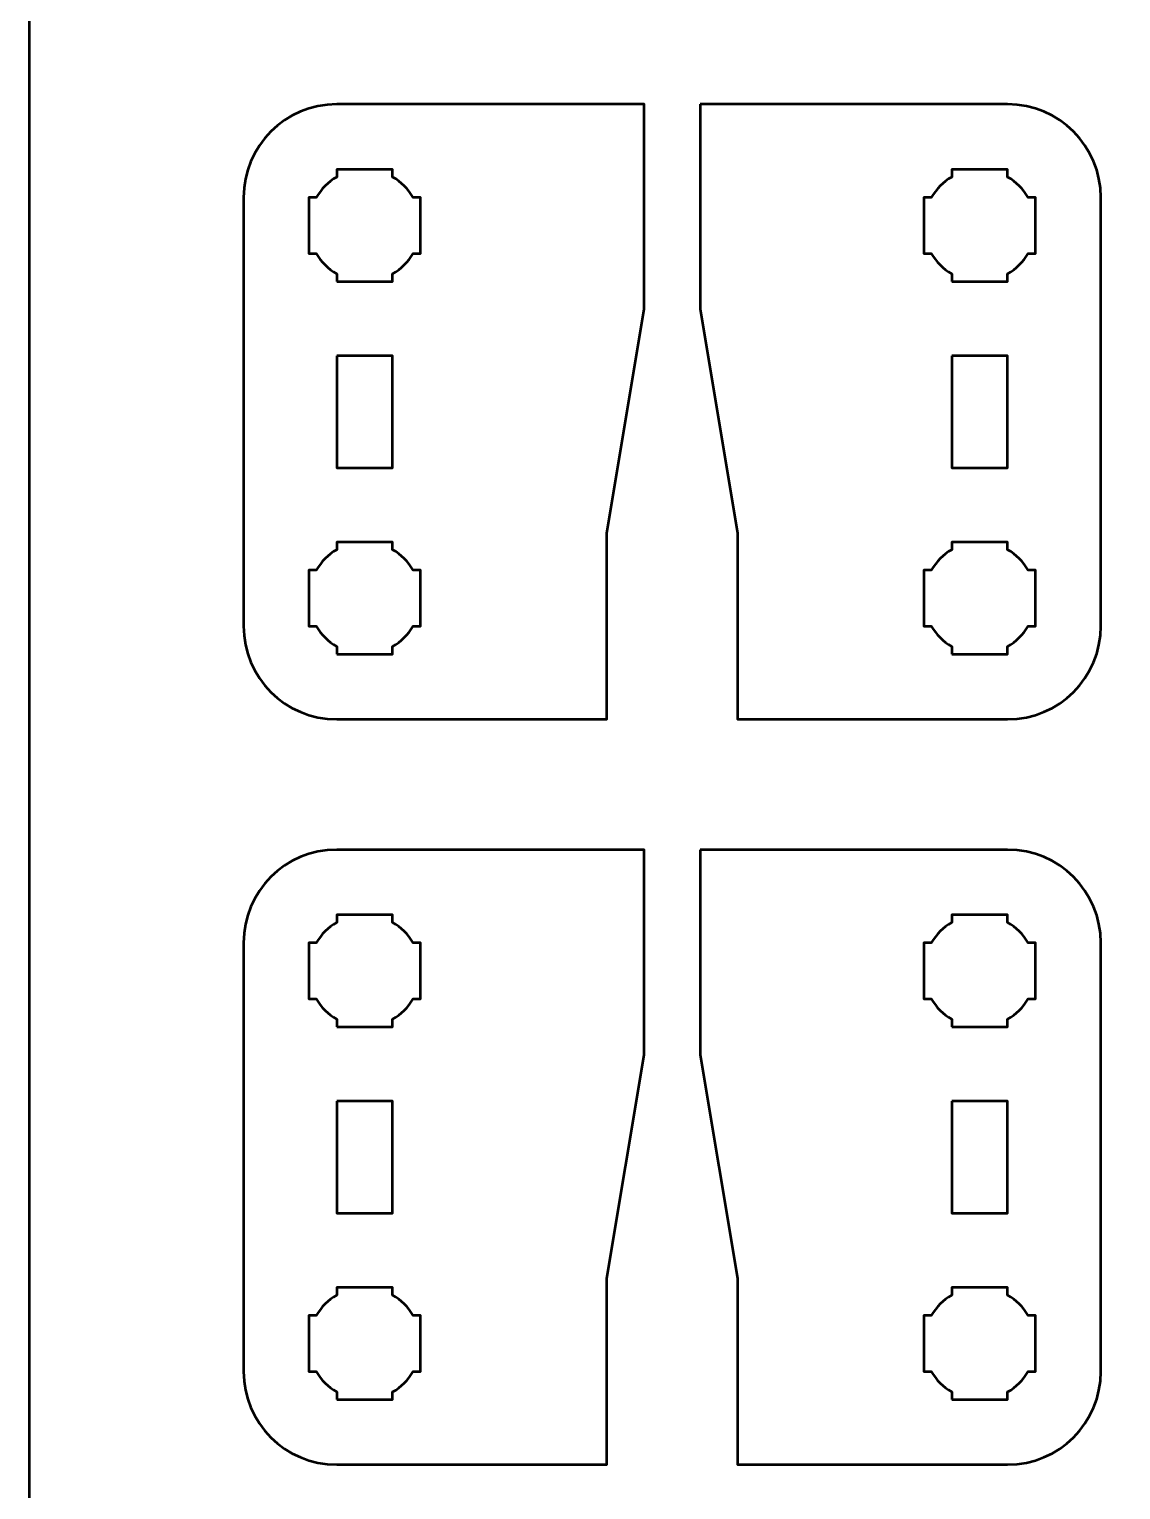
# Model space of a CAD drawing. Header units: centimetres. Extents: x -21 to 0, y -29.7 to 0.
# Drawn here: x -21 to -15.14, y -24.04 to -16.2 of the extents above; entities that cross this region are included whole.
import ezdxf

# ---------------------------------------------------------------- set-up
doc = ezdxf.new("R2010")
doc.units = ezdxf.units.CM
doc.header["$MEASUREMENT"] = 0
doc.layers.add('Layer 1', color=7, linetype='Continuous')

msp = doc.modelspace()

# ---------------------------------------------------------------- linework, layer by layer
at = {"layer": 'Layer 1', "color": 22, "lineweight": 53}
msp.add_open_spline([(-21.00003, -29.19995), (-21.00003, -29.19995), (-21.00003, -0.49992), (-21.00003, -0.49992), (-21.00003, -0.49992), (-21.00003, -0.22295), (-20.77694, 0.00004), (-20.49994, 0.00004), (-20.49994, 0.00004), (-20.49994, 0.00004), (-0.50008, 0.00004), (-0.50008, 0.00004), (-0.50008, 0.00004), (-0.22294, 0.00004), (0.00002, -0.22295), (0.00002, -0.49992), (0.00002, -0.49992), (0.00002, -0.49992), (0.00002, -29.19995), (0.00002, -29.19995), (0.00002, -29.19995), (0.00002, -29.47695), (-0.22294, -29.70004), (-0.50008, -29.70004), (-0.50008, -29.70004), (-0.50008, -29.70004), (-20.49994, -29.70004), (-20.49994, -29.70004), (-20.49994, -29.70004), (-20.77694, -29.70004), (-21.00003, -29.47695), (-21.00003, -29.19995)], degree=3, knots=[0, 0, 0, 0, 0.125, 0.125, 0.125, 0.125, 0.25, 0.25, 0.25, 0.25, 0.375, 0.375, 0.375, 0.375, 0.5, 0.5, 0.5, 0.5, 0.625, 0.625, 0.625, 0.625, 0.75, 0.75, 0.75, 0.75, 0.875, 0.875, 0.875, 0.875, 1, 1, 1, 1], dxfattribs=at)
at = {"layer": 'Layer 1', "color": 114, "lineweight": 53}
for points in [[(-19.34993, -16.60001), (-19.34993, -16.60001), (-17.7, -16.60001), (-17.7, -16.60001), (-17.7, -16.60001), (-17.7, -16.60001), (-17.7, -17.7), (-17.7, -17.7), (-17.7, -17.7), (-17.7, -17.7), (-17.9, -18.9), (-17.9, -18.9), (-17.9, -18.9), (-17.9, -18.9), (-17.90001, -19.89999), (-17.90001, -19.89999), (-17.90001, -19.89999), (-17.90001, -19.89999), (-19.34993, -19.89999), (-19.34993, -19.89999), (-19.34993, -19.89999), (-19.62693, -19.89999), (-19.85002, -19.67704), (-19.85002, -19.40003), (-19.85002, -19.40003), (-19.85002, -19.40003), (-19.85002, -17.10011), (-19.85002, -17.10011), (-19.85002, -17.10011), (-19.85002, -16.82311), (-19.62693, -16.60001), (-19.34993, -16.60001)], [(-17.4, -16.60001), (-17.4, -16.60001), (-15.75007, -16.60001), (-15.75007, -16.60001), (-15.75007, -16.60001), (-15.47294, -16.60001), (-15.24998, -16.82311), (-15.24998, -17.10011), (-15.24998, -17.10011), (-15.24998, -17.10011), (-15.24998, -19.40003), (-15.24998, -19.40003), (-15.24998, -19.40003), (-15.24998, -19.67704), (-15.47294, -19.89999), (-15.75007, -19.89999), (-15.75007, -19.89999), (-15.75007, -19.89999), (-17.20001, -19.89999), (-17.20001, -19.89999), (-17.20001, -19.89999), (-17.20001, -19.89999), (-17.20001, -18.9), (-17.20001, -18.9), (-17.20001, -18.9), (-17.20001, -18.9), (-17.4, -17.7), (-17.4, -17.7), (-17.4, -17.7), (-17.4, -17.7), (-17.4, -16.60001), (-17.4, -16.60001)], [(-19.34993, -20.60001), (-19.34993, -20.60001), (-17.7, -20.60001), (-17.7, -20.60001), (-17.7, -20.60001), (-17.7, -20.60001), (-17.7, -21.7), (-17.7, -21.7), (-17.7, -21.7), (-17.7, -21.7), (-17.9, -22.9), (-17.9, -22.9), (-17.9, -22.9), (-17.9, -22.9), (-17.90001, -23.89999), (-17.90001, -23.89999), (-17.90001, -23.89999), (-17.90001, -23.89999), (-19.34993, -23.89999), (-19.34993, -23.89999), (-19.34993, -23.89999), (-19.62693, -23.89999), (-19.85002, -23.67704), (-19.85002, -23.40003), (-19.85002, -23.40003), (-19.85002, -23.40003), (-19.85002, -21.10011), (-19.85002, -21.10011), (-19.85002, -21.10011), (-19.85002, -20.82311), (-19.62693, -20.60001), (-19.34993, -20.60001)], [(-17.4, -20.60001), (-17.4, -20.60001), (-15.75007, -20.60001), (-15.75007, -20.60001), (-15.75007, -20.60001), (-15.47294, -20.60001), (-15.24998, -20.82311), (-15.24998, -21.10011), (-15.24998, -21.10011), (-15.24998, -21.10011), (-15.24998, -23.40003), (-15.24998, -23.40003), (-15.24998, -23.40003), (-15.24998, -23.67704), (-15.47294, -23.89999), (-15.75007, -23.89999), (-15.75007, -23.89999), (-15.75007, -23.89999), (-17.20001, -23.89999), (-17.20001, -23.89999), (-17.20001, -23.89999), (-17.20001, -23.89999), (-17.20001, -22.9), (-17.20001, -22.9), (-17.20001, -22.9), (-17.20001, -22.9), (-17.4, -21.7), (-17.4, -21.7), (-17.4, -21.7), (-17.4, -21.7), (-17.4, -20.60001), (-17.4, -20.60001)]]:
    msp.add_open_spline(points, degree=3, knots=[0, 0, 0, 0, 0.125, 0.125, 0.125, 0.125, 0.25, 0.25, 0.25, 0.25, 0.375, 0.375, 0.375, 0.375, 0.5, 0.5, 0.5, 0.5, 0.625, 0.625, 0.625, 0.625, 0.75, 0.75, 0.75, 0.75, 0.875, 0.875, 0.875, 0.875, 1, 1, 1, 1], dxfattribs=at)
at = {"layer": 'Layer 1', "lineweight": 53}
for points, knots in [([(-19.35002, -17.55), (-19.35002, -17.55), (-19.35002, -17.50991), (-19.35002, -17.50991), (-19.35002, -17.50991), (-19.39557, -17.48355), (-19.43354, -17.44555), (-19.45987, -17.4), (-19.45987, -17.4), (-19.45987, -17.4), (-19.50002, -17.4), (-19.50002, -17.4), (-19.50002, -17.4), (-19.50002, -17.4), (-19.50002, -17.1), (-19.50002, -17.1), (-19.50002, -17.1), (-19.50002, -17.1), (-19.45982, -17.1), (-19.45982, -17.1), (-19.45982, -17.1), (-19.43348, -17.05448), (-19.39554, -17.01654), (-19.35002, -16.99021), (-19.35002, -16.99021), (-19.35002, -16.99021), (-19.35002, -16.95), (-19.35002, -16.95), (-19.35002, -16.95), (-19.35002, -16.95), (-19.05002, -16.95), (-19.05002, -16.95), (-19.05002, -16.95), (-19.05002, -16.95), (-19.05002, -16.99018), (-19.05002, -16.99018), (-19.05002, -16.99018), (-19.00448, -17.0165), (-18.9665, -17.05447), (-18.94014, -17.1), (-18.94014, -17.1), (-18.94014, -17.1), (-18.90002, -17.1), (-18.90002, -17.1), (-18.90002, -17.1), (-18.90002, -17.1), (-18.90002, -17.2445), (-18.90002, -17.2445), (-18.90002, -17.2445), (-18.90002, -17.2445), (-18.89997, -17.25007), (-18.89997, -17.25007), (-18.89997, -17.25007), (-18.89997, -17.25007), (-18.90002, -17.25563), (-18.90002, -17.25563), (-18.90002, -17.25563), (-18.90002, -17.25563), (-18.90002, -17.4), (-18.90002, -17.4), (-18.90002, -17.4), (-18.90002, -17.4), (-18.9401, -17.4), (-18.9401, -17.4), (-18.9401, -17.4), (-18.96646, -17.44557), (-19.00445, -17.48358), (-19.05002, -17.50994), (-19.05002, -17.50994), (-19.05002, -17.50994), (-19.05002, -17.55), (-19.05002, -17.55), (-19.05002, -17.55), (-19.05002, -17.55), (-19.19378, -17.55), (-19.19378, -17.55), (-19.19378, -17.55), (-19.19378, -17.55), (-19.19997, -17.55008), (-19.19997, -17.55008), (-19.19997, -17.55008), (-19.19997, -17.55008), (-19.20617, -17.55), (-19.20617, -17.55), (-19.20617, -17.55), (-19.20617, -17.55), (-19.35002, -17.55), (-19.35002, -17.55)], [0, 0, 0, 0, 0.0454545, 0.0454545, 0.0454545, 0.0454545, 0.0909091, 0.0909091, 0.0909091, 0.0909091, 0.1363636, 0.1363636, 0.1363636, 0.1363636, 0.1818182, 0.1818182, 0.1818182, 0.1818182, 0.2272727, 0.2272727, 0.2272727, 0.2272727, 0.2727273, 0.2727273, 0.2727273, 0.2727273, 0.3181818, 0.3181818, 0.3181818, 0.3181818, 0.3636364, 0.3636364, 0.3636364, 0.3636364, 0.4090909, 0.4090909, 0.4090909, 0.4090909, 0.4545455, 0.4545455, 0.4545455, 0.4545455, 0.5, 0.5, 0.5, 0.5, 0.5454545, 0.5454545, 0.5454545, 0.5454545, 0.5909091, 0.5909091, 0.5909091, 0.5909091, 0.6363636, 0.6363636, 0.6363636, 0.6363636, 0.6818182, 0.6818182, 0.6818182, 0.6818182, 0.7272727, 0.7272727, 0.7272727, 0.7272727, 0.7727273, 0.7727273, 0.7727273, 0.7727273, 0.8181818, 0.8181818, 0.8181818, 0.8181818, 0.8636364, 0.8636364, 0.8636364, 0.8636364, 0.9090909, 0.9090909, 0.9090909, 0.9090909, 0.9545455, 0.9545455, 0.9545455, 0.9545455, 1, 1, 1, 1]), ([(-16.05002, -17.55), (-16.05002, -17.55), (-16.05002, -17.50991), (-16.05002, -17.50991), (-16.05002, -17.50991), (-16.09557, -17.48355), (-16.13354, -17.44555), (-16.15987, -17.4), (-16.15987, -17.4), (-16.15987, -17.4), (-16.20002, -17.4), (-16.20002, -17.4), (-16.20002, -17.4), (-16.20002, -17.4), (-16.20002, -17.1), (-16.20002, -17.1), (-16.20002, -17.1), (-16.20002, -17.1), (-16.15982, -17.1), (-16.15982, -17.1), (-16.15982, -17.1), (-16.13348, -17.05448), (-16.09554, -17.01654), (-16.05002, -16.99021), (-16.05002, -16.99021), (-16.05002, -16.99021), (-16.05002, -16.95), (-16.05002, -16.95), (-16.05002, -16.95), (-16.05002, -16.95), (-15.75002, -16.95), (-15.75002, -16.95), (-15.75002, -16.95), (-15.75002, -16.95), (-15.75002, -16.99018), (-15.75002, -16.99018), (-15.75002, -16.99018), (-15.70448, -17.0165), (-15.6665, -17.05447), (-15.64014, -17.1), (-15.64014, -17.1), (-15.64014, -17.1), (-15.60002, -17.1), (-15.60002, -17.1), (-15.60002, -17.1), (-15.60002, -17.1), (-15.60002, -17.2445), (-15.60002, -17.2445), (-15.60002, -17.2445), (-15.60002, -17.2445), (-15.59997, -17.25007), (-15.59997, -17.25007), (-15.59997, -17.25007), (-15.59997, -17.25007), (-15.60002, -17.25563), (-15.60002, -17.25563), (-15.60002, -17.25563), (-15.60002, -17.25563), (-15.60002, -17.4), (-15.60002, -17.4), (-15.60002, -17.4), (-15.60002, -17.4), (-15.6401, -17.4), (-15.6401, -17.4), (-15.6401, -17.4), (-15.66646, -17.44557), (-15.70445, -17.48358), (-15.75002, -17.50994), (-15.75002, -17.50994), (-15.75002, -17.50994), (-15.75002, -17.55), (-15.75002, -17.55), (-15.75002, -17.55), (-15.75002, -17.55), (-15.89378, -17.55), (-15.89378, -17.55), (-15.89378, -17.55), (-15.89378, -17.55), (-15.89997, -17.55008), (-15.89997, -17.55008), (-15.89997, -17.55008), (-15.89997, -17.55008), (-15.90617, -17.55), (-15.90617, -17.55), (-15.90617, -17.55), (-15.90617, -17.55), (-16.05002, -17.55), (-16.05002, -17.55)], [0, 0, 0, 0, 0.0454545, 0.0454545, 0.0454545, 0.0454545, 0.0909091, 0.0909091, 0.0909091, 0.0909091, 0.1363636, 0.1363636, 0.1363636, 0.1363636, 0.1818182, 0.1818182, 0.1818182, 0.1818182, 0.2272727, 0.2272727, 0.2272727, 0.2272727, 0.2727273, 0.2727273, 0.2727273, 0.2727273, 0.3181818, 0.3181818, 0.3181818, 0.3181818, 0.3636364, 0.3636364, 0.3636364, 0.3636364, 0.4090909, 0.4090909, 0.4090909, 0.4090909, 0.4545455, 0.4545455, 0.4545455, 0.4545455, 0.5, 0.5, 0.5, 0.5, 0.5454545, 0.5454545, 0.5454545, 0.5454545, 0.5909091, 0.5909091, 0.5909091, 0.5909091, 0.6363636, 0.6363636, 0.6363636, 0.6363636, 0.6818182, 0.6818182, 0.6818182, 0.6818182, 0.7272727, 0.7272727, 0.7272727, 0.7272727, 0.7727273, 0.7727273, 0.7727273, 0.7727273, 0.8181818, 0.8181818, 0.8181818, 0.8181818, 0.8636364, 0.8636364, 0.8636364, 0.8636364, 0.9090909, 0.9090909, 0.9090909, 0.9090909, 0.9545455, 0.9545455, 0.9545455, 0.9545455, 1, 1, 1, 1]), ([(-19.34993, -17.95006), (-19.34993, -17.95006), (-19.04992, -17.95006), (-19.04992, -17.95006), (-19.04992, -17.95006), (-19.04992, -17.95006), (-19.04992, -18.55005), (-19.04992, -18.55005), (-19.04992, -18.55005), (-19.04992, -18.55005), (-19.34993, -18.55005), (-19.34993, -18.55005), (-19.34993, -18.55005), (-19.34993, -18.55005), (-19.34993, -17.95006), (-19.34993, -17.95006)], [0, 0, 0, 0, 0.25, 0.25, 0.25, 0.25, 0.5, 0.5, 0.5, 0.5, 0.75, 0.75, 0.75, 0.75, 1, 1, 1, 1]), ([(-16.05007, -17.95006), (-16.05007, -17.95006), (-15.75007, -17.95006), (-15.75007, -17.95006), (-15.75007, -17.95006), (-15.75007, -17.95006), (-15.75007, -18.55005), (-15.75007, -18.55005), (-15.75007, -18.55005), (-15.75007, -18.55005), (-16.05007, -18.55005), (-16.05007, -18.55005), (-16.05007, -18.55005), (-16.05007, -18.55005), (-16.05007, -17.95006), (-16.05007, -17.95006)], [0, 0, 0, 0, 0.25, 0.25, 0.25, 0.25, 0.5, 0.5, 0.5, 0.5, 0.75, 0.75, 0.75, 0.75, 1, 1, 1, 1]), ([(-19.35002, -19.55), (-19.35002, -19.55), (-19.35002, -19.50991), (-19.35002, -19.50991), (-19.35002, -19.50991), (-19.39557, -19.48355), (-19.43354, -19.44555), (-19.45987, -19.4), (-19.45987, -19.4), (-19.45987, -19.4), (-19.50002, -19.4), (-19.50002, -19.4), (-19.50002, -19.4), (-19.50002, -19.4), (-19.50002, -19.1), (-19.50002, -19.1), (-19.50002, -19.1), (-19.50002, -19.1), (-19.45982, -19.1), (-19.45982, -19.1), (-19.45982, -19.1), (-19.43348, -19.05448), (-19.39554, -19.01654), (-19.35002, -18.99021), (-19.35002, -18.99021), (-19.35002, -18.99021), (-19.35002, -18.95), (-19.35002, -18.95), (-19.35002, -18.95), (-19.35002, -18.95), (-19.05002, -18.95), (-19.05002, -18.95), (-19.05002, -18.95), (-19.05002, -18.95), (-19.05002, -18.99018), (-19.05002, -18.99018), (-19.05002, -18.99018), (-19.00448, -19.0165), (-18.9665, -19.05447), (-18.94014, -19.1), (-18.94014, -19.1), (-18.94014, -19.1), (-18.90002, -19.1), (-18.90002, -19.1), (-18.90002, -19.1), (-18.90002, -19.1), (-18.90002, -19.2445), (-18.90002, -19.2445), (-18.90002, -19.2445), (-18.90002, -19.2445), (-18.89997, -19.25007), (-18.89997, -19.25007), (-18.89997, -19.25007), (-18.89997, -19.25007), (-18.90002, -19.25563), (-18.90002, -19.25563), (-18.90002, -19.25563), (-18.90002, -19.25563), (-18.90002, -19.4), (-18.90002, -19.4), (-18.90002, -19.4), (-18.90002, -19.4), (-18.9401, -19.4), (-18.9401, -19.4), (-18.9401, -19.4), (-18.96646, -19.44557), (-19.00445, -19.48358), (-19.05002, -19.50994), (-19.05002, -19.50994), (-19.05002, -19.50994), (-19.05002, -19.55), (-19.05002, -19.55), (-19.05002, -19.55), (-19.05002, -19.55), (-19.19378, -19.55), (-19.19378, -19.55), (-19.19378, -19.55), (-19.19378, -19.55), (-19.19997, -19.55008), (-19.19997, -19.55008), (-19.19997, -19.55008), (-19.19997, -19.55008), (-19.20617, -19.55), (-19.20617, -19.55), (-19.20617, -19.55), (-19.20617, -19.55), (-19.35002, -19.55), (-19.35002, -19.55)], [0, 0, 0, 0, 0.0454545, 0.0454545, 0.0454545, 0.0454545, 0.0909091, 0.0909091, 0.0909091, 0.0909091, 0.1363636, 0.1363636, 0.1363636, 0.1363636, 0.1818182, 0.1818182, 0.1818182, 0.1818182, 0.2272727, 0.2272727, 0.2272727, 0.2272727, 0.2727273, 0.2727273, 0.2727273, 0.2727273, 0.3181818, 0.3181818, 0.3181818, 0.3181818, 0.3636364, 0.3636364, 0.3636364, 0.3636364, 0.4090909, 0.4090909, 0.4090909, 0.4090909, 0.4545455, 0.4545455, 0.4545455, 0.4545455, 0.5, 0.5, 0.5, 0.5, 0.5454545, 0.5454545, 0.5454545, 0.5454545, 0.5909091, 0.5909091, 0.5909091, 0.5909091, 0.6363636, 0.6363636, 0.6363636, 0.6363636, 0.6818182, 0.6818182, 0.6818182, 0.6818182, 0.7272727, 0.7272727, 0.7272727, 0.7272727, 0.7727273, 0.7727273, 0.7727273, 0.7727273, 0.8181818, 0.8181818, 0.8181818, 0.8181818, 0.8636364, 0.8636364, 0.8636364, 0.8636364, 0.9090909, 0.9090909, 0.9090909, 0.9090909, 0.9545455, 0.9545455, 0.9545455, 0.9545455, 1, 1, 1, 1]), ([(-16.05002, -19.55), (-16.05002, -19.55), (-16.05002, -19.50991), (-16.05002, -19.50991), (-16.05002, -19.50991), (-16.09557, -19.48355), (-16.13354, -19.44555), (-16.15987, -19.4), (-16.15987, -19.4), (-16.15987, -19.4), (-16.20002, -19.4), (-16.20002, -19.4), (-16.20002, -19.4), (-16.20002, -19.4), (-16.20002, -19.1), (-16.20002, -19.1), (-16.20002, -19.1), (-16.20002, -19.1), (-16.15982, -19.1), (-16.15982, -19.1), (-16.15982, -19.1), (-16.13348, -19.05448), (-16.09554, -19.01654), (-16.05002, -18.99021), (-16.05002, -18.99021), (-16.05002, -18.99021), (-16.05002, -18.95), (-16.05002, -18.95), (-16.05002, -18.95), (-16.05002, -18.95), (-15.75002, -18.95), (-15.75002, -18.95), (-15.75002, -18.95), (-15.75002, -18.95), (-15.75002, -18.99018), (-15.75002, -18.99018), (-15.75002, -18.99018), (-15.70448, -19.0165), (-15.6665, -19.05447), (-15.64014, -19.1), (-15.64014, -19.1), (-15.64014, -19.1), (-15.60002, -19.1), (-15.60002, -19.1), (-15.60002, -19.1), (-15.60002, -19.1), (-15.60002, -19.2445), (-15.60002, -19.2445), (-15.60002, -19.2445), (-15.60002, -19.2445), (-15.59997, -19.25007), (-15.59997, -19.25007), (-15.59997, -19.25007), (-15.59997, -19.25007), (-15.60002, -19.25563), (-15.60002, -19.25563), (-15.60002, -19.25563), (-15.60002, -19.25563), (-15.60002, -19.4), (-15.60002, -19.4), (-15.60002, -19.4), (-15.60002, -19.4), (-15.6401, -19.4), (-15.6401, -19.4), (-15.6401, -19.4), (-15.66646, -19.44557), (-15.70445, -19.48358), (-15.75002, -19.50994), (-15.75002, -19.50994), (-15.75002, -19.50994), (-15.75002, -19.55), (-15.75002, -19.55), (-15.75002, -19.55), (-15.75002, -19.55), (-15.89378, -19.55), (-15.89378, -19.55), (-15.89378, -19.55), (-15.89378, -19.55), (-15.89997, -19.55008), (-15.89997, -19.55008), (-15.89997, -19.55008), (-15.89997, -19.55008), (-15.90617, -19.55), (-15.90617, -19.55), (-15.90617, -19.55), (-15.90617, -19.55), (-16.05002, -19.55), (-16.05002, -19.55)], [0, 0, 0, 0, 0.0454545, 0.0454545, 0.0454545, 0.0454545, 0.0909091, 0.0909091, 0.0909091, 0.0909091, 0.1363636, 0.1363636, 0.1363636, 0.1363636, 0.1818182, 0.1818182, 0.1818182, 0.1818182, 0.2272727, 0.2272727, 0.2272727, 0.2272727, 0.2727273, 0.2727273, 0.2727273, 0.2727273, 0.3181818, 0.3181818, 0.3181818, 0.3181818, 0.3636364, 0.3636364, 0.3636364, 0.3636364, 0.4090909, 0.4090909, 0.4090909, 0.4090909, 0.4545455, 0.4545455, 0.4545455, 0.4545455, 0.5, 0.5, 0.5, 0.5, 0.5454545, 0.5454545, 0.5454545, 0.5454545, 0.5909091, 0.5909091, 0.5909091, 0.5909091, 0.6363636, 0.6363636, 0.6363636, 0.6363636, 0.6818182, 0.6818182, 0.6818182, 0.6818182, 0.7272727, 0.7272727, 0.7272727, 0.7272727, 0.7727273, 0.7727273, 0.7727273, 0.7727273, 0.8181818, 0.8181818, 0.8181818, 0.8181818, 0.8636364, 0.8636364, 0.8636364, 0.8636364, 0.9090909, 0.9090909, 0.9090909, 0.9090909, 0.9545455, 0.9545455, 0.9545455, 0.9545455, 1, 1, 1, 1]), ([(-19.35002, -21.55), (-19.35002, -21.55), (-19.35002, -21.50991), (-19.35002, -21.50991), (-19.35002, -21.50991), (-19.39557, -21.48355), (-19.43354, -21.44555), (-19.45987, -21.4), (-19.45987, -21.4), (-19.45987, -21.4), (-19.50002, -21.4), (-19.50002, -21.4), (-19.50002, -21.4), (-19.50002, -21.4), (-19.50002, -21.1), (-19.50002, -21.1), (-19.50002, -21.1), (-19.50002, -21.1), (-19.45982, -21.1), (-19.45982, -21.1), (-19.45982, -21.1), (-19.43348, -21.05448), (-19.39554, -21.01654), (-19.35002, -20.99021), (-19.35002, -20.99021), (-19.35002, -20.99021), (-19.35002, -20.95), (-19.35002, -20.95), (-19.35002, -20.95), (-19.35002, -20.95), (-19.05002, -20.95), (-19.05002, -20.95), (-19.05002, -20.95), (-19.05002, -20.95), (-19.05002, -20.99018), (-19.05002, -20.99018), (-19.05002, -20.99018), (-19.00448, -21.0165), (-18.9665, -21.05447), (-18.94014, -21.1), (-18.94014, -21.1), (-18.94014, -21.1), (-18.90002, -21.1), (-18.90002, -21.1), (-18.90002, -21.1), (-18.90002, -21.1), (-18.90002, -21.2445), (-18.90002, -21.2445), (-18.90002, -21.2445), (-18.90002, -21.2445), (-18.89997, -21.25007), (-18.89997, -21.25007), (-18.89997, -21.25007), (-18.89997, -21.25007), (-18.90002, -21.25563), (-18.90002, -21.25563), (-18.90002, -21.25563), (-18.90002, -21.25563), (-18.90002, -21.4), (-18.90002, -21.4), (-18.90002, -21.4), (-18.90002, -21.4), (-18.9401, -21.4), (-18.9401, -21.4), (-18.9401, -21.4), (-18.96646, -21.44557), (-19.00445, -21.48358), (-19.05002, -21.50994), (-19.05002, -21.50994), (-19.05002, -21.50994), (-19.05002, -21.55), (-19.05002, -21.55), (-19.05002, -21.55), (-19.05002, -21.55), (-19.19378, -21.55), (-19.19378, -21.55), (-19.19378, -21.55), (-19.19378, -21.55), (-19.19997, -21.55008), (-19.19997, -21.55008), (-19.19997, -21.55008), (-19.19997, -21.55008), (-19.20617, -21.55), (-19.20617, -21.55), (-19.20617, -21.55), (-19.20617, -21.55), (-19.35002, -21.55), (-19.35002, -21.55)], [0, 0, 0, 0, 0.0454545, 0.0454545, 0.0454545, 0.0454545, 0.0909091, 0.0909091, 0.0909091, 0.0909091, 0.1363636, 0.1363636, 0.1363636, 0.1363636, 0.1818182, 0.1818182, 0.1818182, 0.1818182, 0.2272727, 0.2272727, 0.2272727, 0.2272727, 0.2727273, 0.2727273, 0.2727273, 0.2727273, 0.3181818, 0.3181818, 0.3181818, 0.3181818, 0.3636364, 0.3636364, 0.3636364, 0.3636364, 0.4090909, 0.4090909, 0.4090909, 0.4090909, 0.4545455, 0.4545455, 0.4545455, 0.4545455, 0.5, 0.5, 0.5, 0.5, 0.5454545, 0.5454545, 0.5454545, 0.5454545, 0.5909091, 0.5909091, 0.5909091, 0.5909091, 0.6363636, 0.6363636, 0.6363636, 0.6363636, 0.6818182, 0.6818182, 0.6818182, 0.6818182, 0.7272727, 0.7272727, 0.7272727, 0.7272727, 0.7727273, 0.7727273, 0.7727273, 0.7727273, 0.8181818, 0.8181818, 0.8181818, 0.8181818, 0.8636364, 0.8636364, 0.8636364, 0.8636364, 0.9090909, 0.9090909, 0.9090909, 0.9090909, 0.9545455, 0.9545455, 0.9545455, 0.9545455, 1, 1, 1, 1]), ([(-16.05002, -21.55), (-16.05002, -21.55), (-16.05002, -21.50991), (-16.05002, -21.50991), (-16.05002, -21.50991), (-16.09557, -21.48355), (-16.13354, -21.44555), (-16.15987, -21.4), (-16.15987, -21.4), (-16.15987, -21.4), (-16.20002, -21.4), (-16.20002, -21.4), (-16.20002, -21.4), (-16.20002, -21.4), (-16.20002, -21.1), (-16.20002, -21.1), (-16.20002, -21.1), (-16.20002, -21.1), (-16.15982, -21.1), (-16.15982, -21.1), (-16.15982, -21.1), (-16.13348, -21.05448), (-16.09554, -21.01654), (-16.05002, -20.99021), (-16.05002, -20.99021), (-16.05002, -20.99021), (-16.05002, -20.95), (-16.05002, -20.95), (-16.05002, -20.95), (-16.05002, -20.95), (-15.75002, -20.95), (-15.75002, -20.95), (-15.75002, -20.95), (-15.75002, -20.95), (-15.75002, -20.99018), (-15.75002, -20.99018), (-15.75002, -20.99018), (-15.70448, -21.0165), (-15.6665, -21.05447), (-15.64014, -21.1), (-15.64014, -21.1), (-15.64014, -21.1), (-15.60002, -21.1), (-15.60002, -21.1), (-15.60002, -21.1), (-15.60002, -21.1), (-15.60002, -21.2445), (-15.60002, -21.2445), (-15.60002, -21.2445), (-15.60002, -21.2445), (-15.59997, -21.25007), (-15.59997, -21.25007), (-15.59997, -21.25007), (-15.59997, -21.25007), (-15.60002, -21.25563), (-15.60002, -21.25563), (-15.60002, -21.25563), (-15.60002, -21.25563), (-15.60002, -21.4), (-15.60002, -21.4), (-15.60002, -21.4), (-15.60002, -21.4), (-15.6401, -21.4), (-15.6401, -21.4), (-15.6401, -21.4), (-15.66646, -21.44557), (-15.70445, -21.48358), (-15.75002, -21.50994), (-15.75002, -21.50994), (-15.75002, -21.50994), (-15.75002, -21.55), (-15.75002, -21.55), (-15.75002, -21.55), (-15.75002, -21.55), (-15.89378, -21.55), (-15.89378, -21.55), (-15.89378, -21.55), (-15.89378, -21.55), (-15.89997, -21.55008), (-15.89997, -21.55008), (-15.89997, -21.55008), (-15.89997, -21.55008), (-15.90617, -21.55), (-15.90617, -21.55), (-15.90617, -21.55), (-15.90617, -21.55), (-16.05002, -21.55), (-16.05002, -21.55)], [0, 0, 0, 0, 0.0454545, 0.0454545, 0.0454545, 0.0454545, 0.0909091, 0.0909091, 0.0909091, 0.0909091, 0.1363636, 0.1363636, 0.1363636, 0.1363636, 0.1818182, 0.1818182, 0.1818182, 0.1818182, 0.2272727, 0.2272727, 0.2272727, 0.2272727, 0.2727273, 0.2727273, 0.2727273, 0.2727273, 0.3181818, 0.3181818, 0.3181818, 0.3181818, 0.3636364, 0.3636364, 0.3636364, 0.3636364, 0.4090909, 0.4090909, 0.4090909, 0.4090909, 0.4545455, 0.4545455, 0.4545455, 0.4545455, 0.5, 0.5, 0.5, 0.5, 0.5454545, 0.5454545, 0.5454545, 0.5454545, 0.5909091, 0.5909091, 0.5909091, 0.5909091, 0.6363636, 0.6363636, 0.6363636, 0.6363636, 0.6818182, 0.6818182, 0.6818182, 0.6818182, 0.7272727, 0.7272727, 0.7272727, 0.7272727, 0.7727273, 0.7727273, 0.7727273, 0.7727273, 0.8181818, 0.8181818, 0.8181818, 0.8181818, 0.8636364, 0.8636364, 0.8636364, 0.8636364, 0.9090909, 0.9090909, 0.9090909, 0.9090909, 0.9545455, 0.9545455, 0.9545455, 0.9545455, 1, 1, 1, 1]), ([(-19.34993, -21.95006), (-19.34993, -21.95006), (-19.04992, -21.95006), (-19.04992, -21.95006), (-19.04992, -21.95006), (-19.04992, -21.95006), (-19.04992, -22.55005), (-19.04992, -22.55005), (-19.04992, -22.55005), (-19.04992, -22.55005), (-19.34993, -22.55005), (-19.34993, -22.55005), (-19.34993, -22.55005), (-19.34993, -22.55005), (-19.34993, -21.95006), (-19.34993, -21.95006)], [0, 0, 0, 0, 0.25, 0.25, 0.25, 0.25, 0.5, 0.5, 0.5, 0.5, 0.75, 0.75, 0.75, 0.75, 1, 1, 1, 1]), ([(-16.05007, -21.95006), (-16.05007, -21.95006), (-15.75007, -21.95006), (-15.75007, -21.95006), (-15.75007, -21.95006), (-15.75007, -21.95006), (-15.75007, -22.55005), (-15.75007, -22.55005), (-15.75007, -22.55005), (-15.75007, -22.55005), (-16.05007, -22.55005), (-16.05007, -22.55005), (-16.05007, -22.55005), (-16.05007, -22.55005), (-16.05007, -21.95006), (-16.05007, -21.95006)], [0, 0, 0, 0, 0.25, 0.25, 0.25, 0.25, 0.5, 0.5, 0.5, 0.5, 0.75, 0.75, 0.75, 0.75, 1, 1, 1, 1]), ([(-19.35002, -23.55), (-19.35002, -23.55), (-19.35002, -23.50991), (-19.35002, -23.50991), (-19.35002, -23.50991), (-19.39557, -23.48355), (-19.43354, -23.44555), (-19.45987, -23.4), (-19.45987, -23.4), (-19.45987, -23.4), (-19.50002, -23.4), (-19.50002, -23.4), (-19.50002, -23.4), (-19.50002, -23.4), (-19.50002, -23.1), (-19.50002, -23.1), (-19.50002, -23.1), (-19.50002, -23.1), (-19.45982, -23.1), (-19.45982, -23.1), (-19.45982, -23.1), (-19.43348, -23.05448), (-19.39554, -23.01654), (-19.35002, -22.99021), (-19.35002, -22.99021), (-19.35002, -22.99021), (-19.35002, -22.95), (-19.35002, -22.95), (-19.35002, -22.95), (-19.35002, -22.95), (-19.05002, -22.95), (-19.05002, -22.95), (-19.05002, -22.95), (-19.05002, -22.95), (-19.05002, -22.99018), (-19.05002, -22.99018), (-19.05002, -22.99018), (-19.00448, -23.0165), (-18.9665, -23.05447), (-18.94014, -23.1), (-18.94014, -23.1), (-18.94014, -23.1), (-18.90002, -23.1), (-18.90002, -23.1), (-18.90002, -23.1), (-18.90002, -23.1), (-18.90002, -23.2445), (-18.90002, -23.2445), (-18.90002, -23.2445), (-18.90002, -23.2445), (-18.89997, -23.25007), (-18.89997, -23.25007), (-18.89997, -23.25007), (-18.89997, -23.25007), (-18.90002, -23.25563), (-18.90002, -23.25563), (-18.90002, -23.25563), (-18.90002, -23.25563), (-18.90002, -23.4), (-18.90002, -23.4), (-18.90002, -23.4), (-18.90002, -23.4), (-18.9401, -23.4), (-18.9401, -23.4), (-18.9401, -23.4), (-18.96646, -23.44557), (-19.00445, -23.48358), (-19.05002, -23.50994), (-19.05002, -23.50994), (-19.05002, -23.50994), (-19.05002, -23.55), (-19.05002, -23.55), (-19.05002, -23.55), (-19.05002, -23.55), (-19.19378, -23.55), (-19.19378, -23.55), (-19.19378, -23.55), (-19.19378, -23.55), (-19.19997, -23.55008), (-19.19997, -23.55008), (-19.19997, -23.55008), (-19.19997, -23.55008), (-19.20617, -23.55), (-19.20617, -23.55), (-19.20617, -23.55), (-19.20617, -23.55), (-19.35002, -23.55), (-19.35002, -23.55)], [0, 0, 0, 0, 0.0454545, 0.0454545, 0.0454545, 0.0454545, 0.0909091, 0.0909091, 0.0909091, 0.0909091, 0.1363636, 0.1363636, 0.1363636, 0.1363636, 0.1818182, 0.1818182, 0.1818182, 0.1818182, 0.2272727, 0.2272727, 0.2272727, 0.2272727, 0.2727273, 0.2727273, 0.2727273, 0.2727273, 0.3181818, 0.3181818, 0.3181818, 0.3181818, 0.3636364, 0.3636364, 0.3636364, 0.3636364, 0.4090909, 0.4090909, 0.4090909, 0.4090909, 0.4545455, 0.4545455, 0.4545455, 0.4545455, 0.5, 0.5, 0.5, 0.5, 0.5454545, 0.5454545, 0.5454545, 0.5454545, 0.5909091, 0.5909091, 0.5909091, 0.5909091, 0.6363636, 0.6363636, 0.6363636, 0.6363636, 0.6818182, 0.6818182, 0.6818182, 0.6818182, 0.7272727, 0.7272727, 0.7272727, 0.7272727, 0.7727273, 0.7727273, 0.7727273, 0.7727273, 0.8181818, 0.8181818, 0.8181818, 0.8181818, 0.8636364, 0.8636364, 0.8636364, 0.8636364, 0.9090909, 0.9090909, 0.9090909, 0.9090909, 0.9545455, 0.9545455, 0.9545455, 0.9545455, 1, 1, 1, 1]), ([(-16.05002, -23.55), (-16.05002, -23.55), (-16.05002, -23.50991), (-16.05002, -23.50991), (-16.05002, -23.50991), (-16.09557, -23.48355), (-16.13354, -23.44555), (-16.15987, -23.4), (-16.15987, -23.4), (-16.15987, -23.4), (-16.20002, -23.4), (-16.20002, -23.4), (-16.20002, -23.4), (-16.20002, -23.4), (-16.20002, -23.1), (-16.20002, -23.1), (-16.20002, -23.1), (-16.20002, -23.1), (-16.15982, -23.1), (-16.15982, -23.1), (-16.15982, -23.1), (-16.13348, -23.05448), (-16.09554, -23.01654), (-16.05002, -22.99021), (-16.05002, -22.99021), (-16.05002, -22.99021), (-16.05002, -22.95), (-16.05002, -22.95), (-16.05002, -22.95), (-16.05002, -22.95), (-15.75002, -22.95), (-15.75002, -22.95), (-15.75002, -22.95), (-15.75002, -22.95), (-15.75002, -22.99018), (-15.75002, -22.99018), (-15.75002, -22.99018), (-15.70448, -23.0165), (-15.6665, -23.05447), (-15.64014, -23.1), (-15.64014, -23.1), (-15.64014, -23.1), (-15.60002, -23.1), (-15.60002, -23.1), (-15.60002, -23.1), (-15.60002, -23.1), (-15.60002, -23.2445), (-15.60002, -23.2445), (-15.60002, -23.2445), (-15.60002, -23.2445), (-15.59997, -23.25007), (-15.59997, -23.25007), (-15.59997, -23.25007), (-15.59997, -23.25007), (-15.60002, -23.25563), (-15.60002, -23.25563), (-15.60002, -23.25563), (-15.60002, -23.25563), (-15.60002, -23.4), (-15.60002, -23.4), (-15.60002, -23.4), (-15.60002, -23.4), (-15.6401, -23.4), (-15.6401, -23.4), (-15.6401, -23.4), (-15.66646, -23.44557), (-15.70445, -23.48358), (-15.75002, -23.50994), (-15.75002, -23.50994), (-15.75002, -23.50994), (-15.75002, -23.55), (-15.75002, -23.55), (-15.75002, -23.55), (-15.75002, -23.55), (-15.89378, -23.55), (-15.89378, -23.55), (-15.89378, -23.55), (-15.89378, -23.55), (-15.89997, -23.55008), (-15.89997, -23.55008), (-15.89997, -23.55008), (-15.89997, -23.55008), (-15.90617, -23.55), (-15.90617, -23.55), (-15.90617, -23.55), (-15.90617, -23.55), (-16.05002, -23.55), (-16.05002, -23.55)], [0, 0, 0, 0, 0.0454545, 0.0454545, 0.0454545, 0.0454545, 0.0909091, 0.0909091, 0.0909091, 0.0909091, 0.1363636, 0.1363636, 0.1363636, 0.1363636, 0.1818182, 0.1818182, 0.1818182, 0.1818182, 0.2272727, 0.2272727, 0.2272727, 0.2272727, 0.2727273, 0.2727273, 0.2727273, 0.2727273, 0.3181818, 0.3181818, 0.3181818, 0.3181818, 0.3636364, 0.3636364, 0.3636364, 0.3636364, 0.4090909, 0.4090909, 0.4090909, 0.4090909, 0.4545455, 0.4545455, 0.4545455, 0.4545455, 0.5, 0.5, 0.5, 0.5, 0.5454545, 0.5454545, 0.5454545, 0.5454545, 0.5909091, 0.5909091, 0.5909091, 0.5909091, 0.6363636, 0.6363636, 0.6363636, 0.6363636, 0.6818182, 0.6818182, 0.6818182, 0.6818182, 0.7272727, 0.7272727, 0.7272727, 0.7272727, 0.7727273, 0.7727273, 0.7727273, 0.7727273, 0.8181818, 0.8181818, 0.8181818, 0.8181818, 0.8636364, 0.8636364, 0.8636364, 0.8636364, 0.9090909, 0.9090909, 0.9090909, 0.9090909, 0.9545455, 0.9545455, 0.9545455, 0.9545455, 1, 1, 1, 1])]:
    msp.add_open_spline(points, degree=3, knots=knots, dxfattribs=at)

doc.saveas('drawing.dxf')
